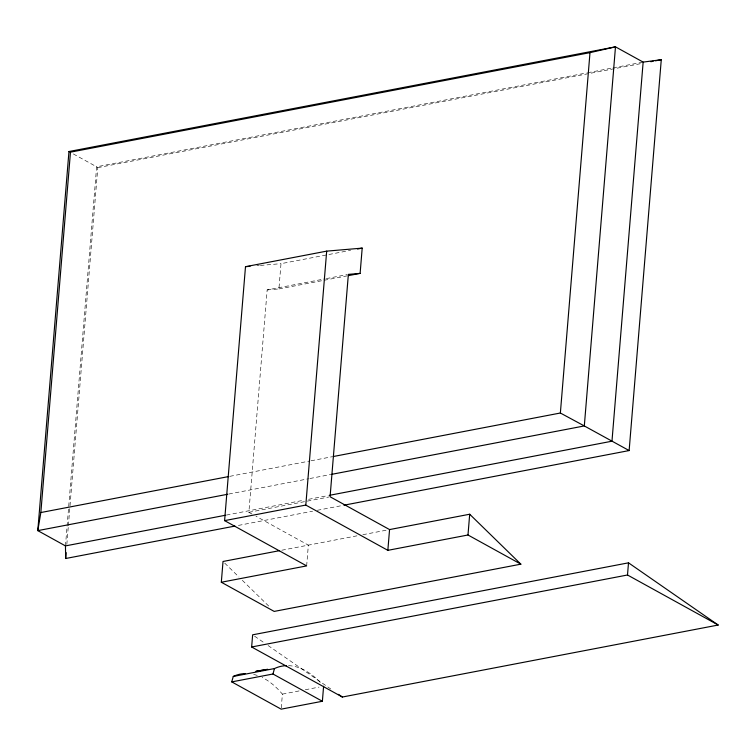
<?xml version="1.0" encoding="UTF-8"?>
<svg xmlns="http://www.w3.org/2000/svg" width="756" height="756" viewBox="0 0 756 756"><rect width="100%" height="100%" fill="white"/><g stroke="black" fill="none" stroke-linecap="round" stroke-linejoin="round"><path stroke-width="0.57" stroke-dasharray="3.78 2.83" d="M65.46 545.898L96.626 166.792L72.037 153.222M66.821 544.424L68.267 526.819M68.371 525.647L97.798 167.643L96.626 166.792L586.41 72.973M251.928 513.995L248.875 512.313L267.161 289.935L325.165 278.822M267.161 289.935L278.917 288.934L280.996 263.674L350.595 250.34M281.251 708.003L282.394 694.131A89.397 51.71 79.2 0 0 262.134 677.461M306.652 565.894L308.353 545.133L255.991 516.235M587.563 72.746L611.878 68.087M613.04 67.87L641.986 62.323M97.798 167.643L641.56 63.485M326.318 278.605L347.202 274.598M278.917 288.934L323.001 280.495M324.154 280.268L347.354 275.827M229.862 476.327L309.884 460.999M311.037 460.773L331.912 456.775M228.851 494.037L308.741 478.728M309.903 478.51L330.741 474.513M226.403 515.063L303.978 500.198M308.618 499.319L328.293 495.549M248.875 512.313L328.917 496.985M238.414 525.42L312.615 511.198M317.255 510.309L341.608 505.651M281.837 550.217L357.078 535.806M362.88 534.69L388.395 529.805M282.394 694.131L299.565 690.842M305.292 689.737L319.032 687.11M256.945 265.715L259.232 265.526M260.376 265.422L280.996 263.674M254.574 636.155L264.222 642.846M268.078 645.52L330.769 689.009M224.702 563.116L238.962 577.036M242.317 580.306L269.155 606.501M253.638 674.409A89.397 51.71 79.2 0 1 257.89 675.666M288.527 665.667A89.397 51.71 79.2 0 1 322.094 684.463"/><path stroke-width="1.13" d="M343.923 505.206L629.134 450.567L661.273 59.705L643.148 62.105L615.488 46.844L68.966 151.531L37.8 530.627L65.46 545.898L225.25 515.29M227.688 494.254L37.8 530.627L40.843 512.54L70.469 152.164L68.966 151.531M234.936 526.082L65.668 558.504L66.15 552.636M279.531 550.661L223.02 561.481L221.319 582.243L306.652 565.894L224.608 520.629L245.492 266.688L326.686 251.134L362.19 248.119L360.121 273.379L348.516 275.6M251.644 646.994L252.646 634.823L628.501 562.823L718.2 625.032L342.345 697.032L251.644 646.994L627.499 574.995L718.2 625.032M221.319 582.243L274.182 611.415L520.856 564.165L467.992 534.993L387.847 550.34L305.811 505.074L326.686 251.134M245.237 673.558A89.397 51.71 79.2 0 0 233.264 676.45L231.752 681.893L281.156 709.156L322.377 701.266L323.606 686.231M387.847 550.34L389.557 529.578L330.079 496.758L348.365 274.381L360.121 273.379M467.992 534.993L469.693 514.231L389.557 529.578M331.903 474.295L584.312 425.94L560.366 413.012L589.992 52.646L615.488 46.844L584.312 425.94L629.134 450.567M643.148 62.105L611.973 441.202L329.455 495.322M627.499 574.995L628.501 562.823M231.752 681.893L272.963 674.002L274.475 668.559A89.397 51.71 79.2 0 1 286.448 665.658M70.469 152.164L589.992 52.646M650.84 61.708L653.156 61.264M655.48 60.82L661.273 59.705M357.55 249.007L362.19 248.119M40.843 512.54L228.709 476.545M333.075 456.558L560.366 413.012M224.608 520.629L305.811 505.074M233.264 676.45L274.475 668.559M267.69 669.258L255.897 671.337L263.995 669.967M245.492 266.688L250.075 266.301M272.963 674.002L322.377 701.266M338.49 694.358L342.345 697.032M469.693 514.231L520.856 564.165M65.46 545.898L65.668 558.504"/></g></svg>
